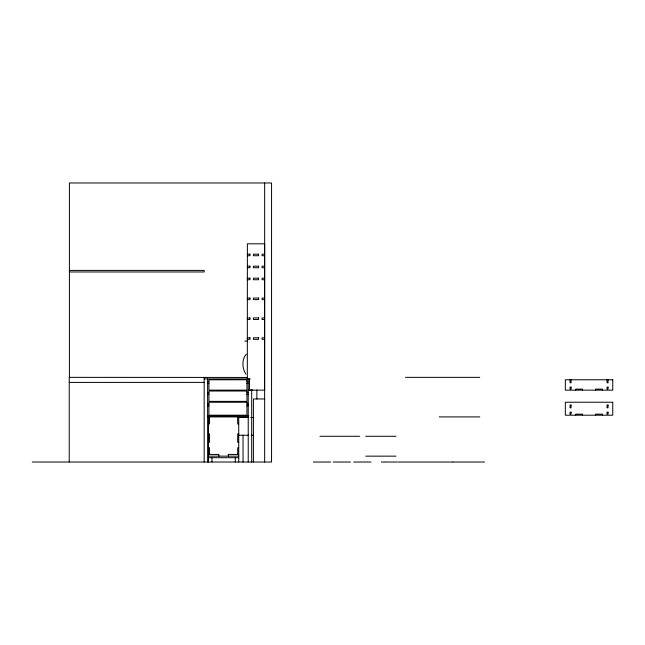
<?xml version="1.0" encoding="UTF-8"?>
<svg xmlns="http://www.w3.org/2000/svg" width="645" height="645" viewBox="0 0 645 645"><rect width="100%" height="100%" fill="white"/><g stroke="black" fill="none" stroke-linecap="round" stroke-linejoin="round"><path stroke-width="0.97" d="M247.317 378.913L247.366 267.74M247.366 266.183L247.374 255.718M247.374 254.17L247.382 243.802L264.66 243.802L264.587 390.136L249.526 390.144L249.526 378.913M246.334 354.153C241.52 359.555 242.157 368.319 245.882 374.124M264.644 254.17L262.055 254.17L262.055 255.718L264.644 255.718M264.644 266.183L262.055 266.183L262.055 267.74L264.644 267.74M69.402 270.408L204.167 270.408L204.167 271.964L69.402 271.964M264.644 278.164L262.055 278.164L262.055 279.72L264.644 279.72M264.644 298.055L262.055 298.055L262.055 299.603L264.644 299.603M264.644 317.921L262.055 317.921L262.055 319.477L264.644 319.477M264.644 337.795L262.055 337.795L262.055 339.343L264.644 339.343M244.737 341.076L247.148 341.076M405.463 377.357L479.759 377.357M204.167 378.913L250.244 378.913M207.625 381.509L208.924 381.509M246.938 381.509L248.228 381.509M69.233 382.404L204.167 382.404M207.625 383.324L208.924 383.324M246.938 383.324L248.228 383.324M248.228 390.144L252.896 390.144M207.625 392.74L208.924 392.74M246.938 392.74L248.228 392.74M207.625 394.555L208.924 394.555M246.938 394.555L248.228 394.555M264.644 398.957L253.412 398.957L253.412 462.022M207.625 403.972L208.924 403.972M246.938 403.972L248.228 403.972M207.625 405.786L208.924 405.786M246.938 405.786L248.228 405.786M207.625 415.888L248.228 415.888M207.625 416.92L248.228 416.92M439.156 416.92L479.759 416.92M237.86 417.533L248.776 417.533M250.76 417.533L253.735 417.533M208.488 423.959L209.528 423.959L209.528 416.412M238.731 423.959L237.691 423.959L237.691 416.412M208.488 433.916L209.528 433.916L209.528 442.325L208.488 442.325M238.731 433.916L237.691 433.916L237.691 442.325L238.731 442.325M238.731 435.238L248.704 435.238M251.526 435.238L253.412 435.238M319.936 436.278L359.676 436.278M365.723 436.278L395.957 436.278M208.488 447.735L209.528 447.735L209.528 454.419M238.731 447.735L237.691 447.735L237.691 454.419M208.488 454.419L218.889 454.419L218.889 456.152M238.731 454.419L228.33 454.419L228.33 456.152M208.488 456.152L238.731 456.152M365.723 456.152L395.957 456.152M208.488 457.7L238.731 457.7M32.25 462.022L271.553 462.022L271.553 182.978L69.402 182.978L69.402 377.406M313.317 462.022L330.595 462.022M333.159 462.022L350.437 462.022M353.71 462.022L371.06 462.022M381.276 462.022L384.283 462.022M384.815 462.022L396.828 462.022M397.691 462.022L452.806 462.022M452.935 462.022L484.516 462.022M247.317 377.454L69.233 377.357L69.233 462.022M608.058 379.776L608.058 382.791L607.018 382.791L607.018 379.776M602.438 390.144L602.438 389.112L595.529 389.112L595.529 390.144M602.438 415.203L602.438 414.163L595.529 414.163L595.529 415.203M582.572 390.144L582.572 389.112L575.654 389.112L575.654 390.144M582.572 415.203L582.572 414.163L575.654 414.163L575.654 415.203M571.075 379.776L571.075 382.791L570.043 382.791L570.043 379.776M264.644 182.978L264.644 462.022M256.871 389.919L256.871 398.957M251.687 389.927L251.687 462.022M248.228 378.913L248.228 462.022M243.044 435.238L243.044 462.022M238.731 462.022L238.731 416.412L208.488 416.412L208.488 462.022M235.272 457.7L235.272 462.022M211.947 457.7L211.947 462.022M207.625 378.913L207.625 462.022M204.167 377.357L204.167 462.022M249.962 254.17L247.366 254.17L247.366 255.718L249.962 255.718L249.962 254.17M258.597 254.17L253.412 254.17L253.412 255.718L258.597 255.718L258.597 254.17M249.962 266.183L247.366 266.183L247.366 267.74L249.962 267.74L249.962 266.183M258.597 266.183L253.412 266.183L253.412 267.74L258.597 267.74L258.597 266.183M249.962 278.164L247.366 278.164L247.366 279.72L249.962 279.72L249.962 278.164M258.597 278.164L253.412 278.164L253.412 279.72L258.597 279.72L258.597 278.164M249.962 298.055L247.366 298.055L247.366 299.603L249.962 299.603L249.962 298.055M258.597 298.055L253.412 298.055L253.412 299.603L258.597 299.603L258.597 298.055M249.962 317.921L247.366 317.921L247.366 319.477L249.962 319.477L249.962 317.921M258.597 317.921L253.412 317.921L253.412 319.477L258.597 319.477L258.597 317.921M249.962 337.795L247.366 337.795L247.366 339.343L249.962 339.343L249.962 337.795M258.597 337.795L253.412 337.795L253.412 339.343L258.597 339.343L258.597 337.795M246.938 379.776L208.924 379.776L208.924 390.144L246.938 390.144L246.938 379.776M612.75 379.776L565.343 379.776L565.343 390.144L612.75 390.144L612.75 379.776M571.075 387.129L570.043 387.129L570.043 389.112L571.075 389.112L571.075 387.129M608.058 387.129L607.018 387.129L607.018 389.112L608.058 389.112L608.058 387.129M246.938 391.007L208.924 391.007L208.924 401.375L246.938 401.375L246.938 391.007M246.938 402.238L208.924 402.238L208.924 415.203L246.938 415.203L246.938 402.238M612.75 402.238L565.343 402.238L565.343 415.203L612.75 415.203L612.75 402.238M571.075 405.044L570.043 405.044L570.043 407.842L571.075 407.842L571.075 405.044M608.058 405.044L607.018 405.044L607.018 407.842L608.058 407.842L608.058 405.044M571.075 412.187L570.043 412.187L570.043 414.163L571.075 414.163L571.075 412.187M608.058 412.187L607.018 412.187L607.018 414.163L608.058 414.163L608.058 412.187"/></g></svg>
